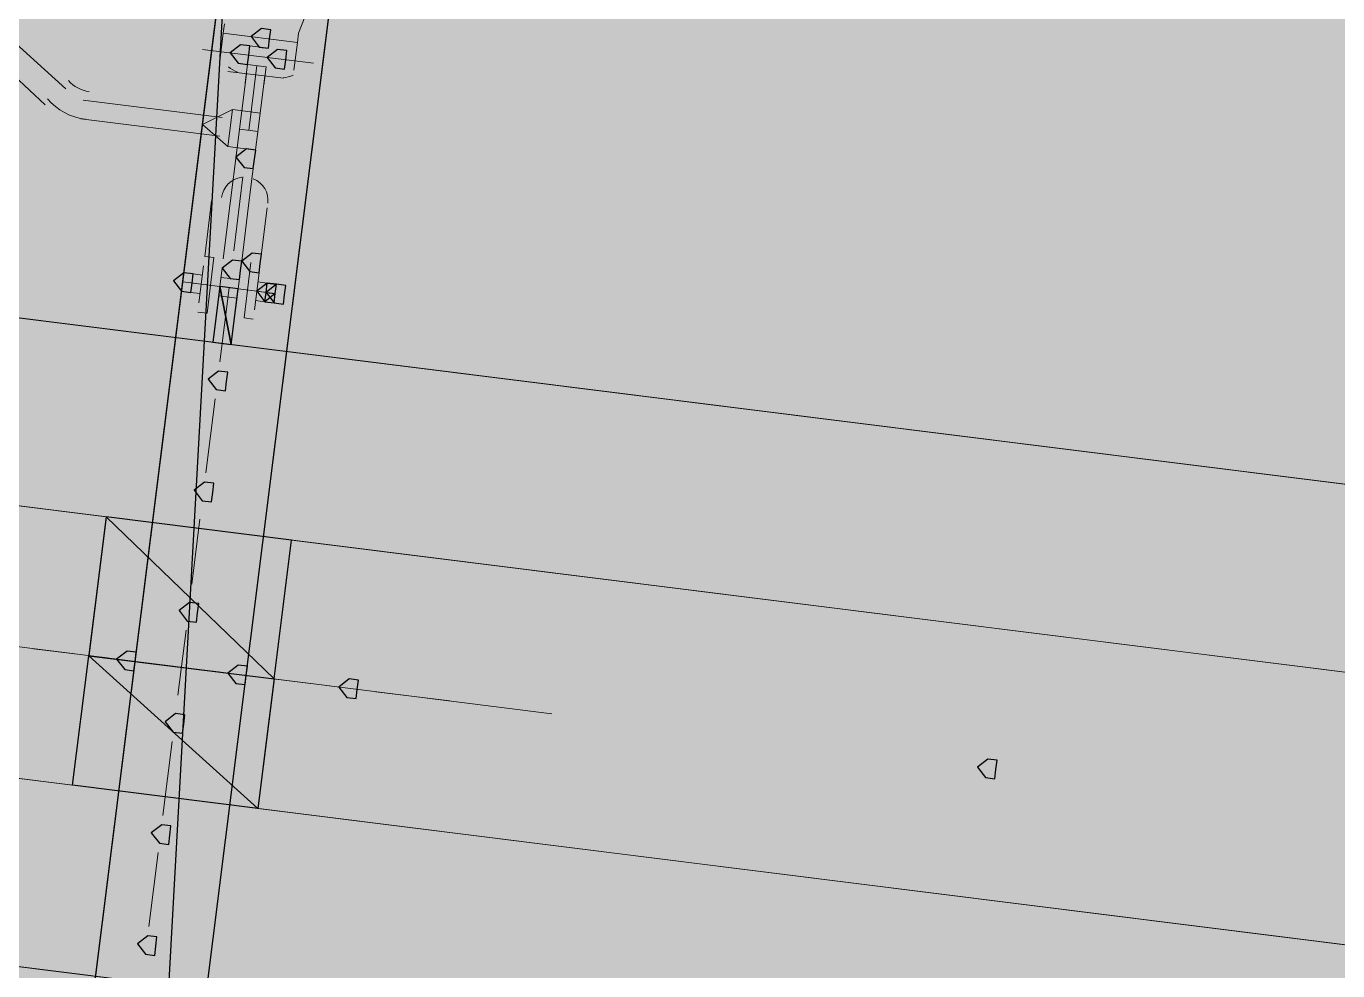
# Model space of a CAD drawing. Header units: metres. Extents: x -4 to 509425, y 7549 to 4732445.
# Drawn here: x 475986.421 to 475987.612, y 4719781.632 to 4719782.489 of the extents above; entities that cross this region are included whole.
import ezdxf

# ---------------------------------------------------------------- set-up
doc = ezdxf.new("R2010")
doc.units = ezdxf.units.M
doc.header["$LTSCALE"] = 0.01
doc.header["$MEASUREMENT"] = 0
doc.layers.get('0').update_dxf_attribs({"lineweight": 0})
doc.layers.add('_SUBESTACIÓN', color=1, linetype='Continuous')
doc.layers.add('SUBESTACION LA VID', color=253, linetype='Continuous')

# ---------------------------------------------------------------- blocks, each defined once
blk = doc.blocks.new('A$Cfff6051d')
at = {"layer": 'SUBESTACION LA VID', "transparency": 33554687}
h = blk.add_hatch(color=256, dxfattribs=at)
h.dxf.hatch_style = 2
h.paths.add_polyline_path([(475986.6421, 4719782.4774), (475986.6431, 4719782.4858), (475986.6347, 4719782.4869), (475986.6253, 4719782.4795), (475986.6326, 4719782.4701), (475986.641, 4719782.469)])
h = blk.add_hatch(color=256, dxfattribs=at)
h.dxf.hatch_style = 2
h.paths.add_polyline_path([(475986.6232, 4719782.4627), (475986.6242, 4719782.4711), (475986.6158, 4719782.4722), (475986.6064, 4719782.4648), (475986.6137, 4719782.4554), (475986.6221, 4719782.4543)])
h = blk.add_hatch(color=256, dxfattribs=at)
h.dxf.hatch_style = 2
h.paths.add_polyline_path([(475986.6232, 4719782.4627), (475986.6242, 4719782.4711), (475986.6158, 4719782.4722), (475986.6064, 4719782.4648), (475986.6137, 4719782.4554), (475986.6221, 4719782.4543)])
h = blk.add_hatch(color=256, dxfattribs=at)
h.dxf.hatch_style = 2
h.paths.add_polyline_path([(475986.6568, 4719782.4585), (475986.6578, 4719782.4669), (475986.6494, 4719782.468), (475986.64, 4719782.4606), (475986.6473, 4719782.4512), (475986.6557, 4719782.4501)])
h = blk.add_hatch(color=256, dxfattribs=at)
h.dxf.hatch_style = 2
h.paths.add_polyline_path([(475986.6568, 4719782.4585), (475986.6578, 4719782.4669), (475986.6494, 4719782.468), (475986.64, 4719782.4606), (475986.6473, 4719782.4512), (475986.6557, 4719782.4501)])
h = blk.add_hatch(color=256, dxfattribs=at)
h.dxf.hatch_style = 2
h.paths.add_polyline_path([(475986.6284, 4719782.3682), (475986.6295, 4719782.3766), (475986.6211, 4719782.3776), (475986.6116, 4719782.3703), (475986.6189, 4719782.3608), (475986.6273, 4719782.3598)])
h = blk.add_hatch(color=256, dxfattribs=at)
h.dxf.hatch_style = 2
h.paths.add_polyline_path([(475986.6336, 4719782.2737), (475986.6347, 4719782.2821), (475986.6263, 4719782.2831), (475986.6168, 4719782.2758), (475986.6242, 4719782.2663), (475986.6326, 4719782.2653)])
h = blk.add_hatch(color=256, dxfattribs=at)
h.dxf.hatch_style = 2
h.paths.add_polyline_path([(475986.6158, 4719782.2674), (475986.6168, 4719782.2758), (475986.6084, 4719782.2768), (475986.599, 4719782.2695), (475986.6063, 4719782.26), (475986.6147, 4719782.259)])
h = blk.add_hatch(color=256, dxfattribs=at)
h.dxf.hatch_style = 2
h.paths.add_polyline_path([(475986.5717, 4719782.2559), (475986.5727, 4719782.2643), (475986.5643, 4719782.2653), (475986.5549, 4719782.258), (475986.5622, 4719782.2485), (475986.5706, 4719782.2475)])
h = blk.add_hatch(color=256, dxfattribs=at)
h.dxf.hatch_style = 2
h.paths.add_polyline_path([(475986.6473, 4719782.2464), (475986.6483, 4719782.2548), (475986.6399, 4719782.2558), (475986.6305, 4719782.2485), (475986.6378, 4719782.239), (475986.6462, 4719782.238)])
h = blk.add_hatch(color=256, dxfattribs=at)
h.dxf.hatch_style = 2
h.paths.add_polyline_path([(475986.6557, 4719782.2453), (475986.6567, 4719782.2537), (475986.6483, 4719782.2548), (475986.6389, 4719782.2474), (475986.6462, 4719782.238), (475986.6546, 4719782.2369)])
h = blk.add_hatch(color=256, dxfattribs=at)
h.dxf.hatch_style = 2
h.paths.add_polyline_path([(475986.6031, 4719782.1666), (475986.6042, 4719782.175), (475986.5958, 4719782.176), (475986.5863, 4719782.1687), (475986.5937, 4719782.1592), (475986.6021, 4719782.1582)])
h = blk.add_hatch(color=256, dxfattribs=at)
h.dxf.hatch_style = 2
h.paths.add_polyline_path([(475986.5905, 4719782.0658), (475986.5915, 4719782.0742), (475986.5831, 4719782.0752), (475986.5737, 4719782.0679), (475986.581, 4719782.0584), (475986.5894, 4719782.0574)])
h = blk.add_hatch(color=256, dxfattribs=at)
h.dxf.hatch_style = 2
h.paths.add_polyline_path([(475986.5768, 4719781.9566), (475986.5778, 4719781.965), (475986.5694, 4719781.966), (475986.56, 4719781.9587), (475986.5673, 4719781.9492), (475986.5757, 4719781.9482)])
h = blk.add_hatch(color=256, dxfattribs=at)
h.dxf.hatch_style = 2
h.paths.add_polyline_path([(475986.5201, 4719781.9125), (475986.5211, 4719781.9209), (475986.5127, 4719781.922), (475986.5033, 4719781.9146), (475986.5106, 4719781.9052), (475986.519, 4719781.9041)])
h = blk.add_hatch(color=256, dxfattribs=at)
h.dxf.hatch_style = 2
h.paths.add_polyline_path([(475986.6209, 4719781.8999), (475986.6219, 4719781.9083), (475986.6135, 4719781.9093), (475986.6041, 4719781.902), (475986.6114, 4719781.8925), (475986.6198, 4719781.8915)])
h = blk.add_hatch(color=256, dxfattribs=at)
h.dxf.hatch_style = 2
h.paths.add_polyline_path([(475986.7217, 4719781.8872), (475986.7227, 4719781.8956), (475986.7143, 4719781.8967), (475986.7049, 4719781.8893), (475986.7122, 4719781.8799), (475986.7206, 4719781.8788)])
h = blk.add_hatch(color=256, dxfattribs=at)
h.dxf.hatch_style = 2
h.paths.add_polyline_path([(475986.5642, 4719781.8558), (475986.5652, 4719781.8642), (475986.5568, 4719781.8652), (475986.5474, 4719781.8579), (475986.5547, 4719781.8484), (475986.5631, 4719781.8474)])
h = blk.add_hatch(color=256, dxfattribs=at)
h.dxf.hatch_style = 2
h.paths.add_polyline_path([(475987.3013, 4719781.8146), (475987.3024, 4719781.823), (475987.294, 4719781.824), (475987.2845, 4719781.8167), (475987.2918, 4719781.8072), (475987.3003, 4719781.8062)])
h = blk.add_hatch(color=256, dxfattribs=at)
h.dxf.hatch_style = 2
h.paths.add_polyline_path([(475986.5515, 4719781.755), (475986.5526, 4719781.7634), (475986.5442, 4719781.7644), (475986.5347, 4719781.7571), (475986.5421, 4719781.7476), (475986.5505, 4719781.7466)])
h = blk.add_hatch(color=256, dxfattribs=at)
h.dxf.hatch_style = 2
h.paths.add_polyline_path([(475986.5389, 4719781.6542), (475986.5399, 4719781.6626), (475986.5315, 4719781.6636), (475986.5221, 4719781.6563), (475986.5294, 4719781.6468), (475986.5378, 4719781.6458)])
at = {"layer": 'SUBESTACION LA VID', "lineweight": 15}
for p, q in [((475993.1092, 4719781.3851), (475980.0971, 4719783.0164)), ((475992.9369, 4719781.236), (475980.2188, 4719782.8305)), ((475986.2809, 4719782.5909), (475986.4573, 4719782.4323)), ((475992.9064, 4719780.9924), (475980.1883, 4719782.5869)), ((475986.2704, 4719782.5752), (475986.4383, 4719782.4176)), ((475986.6033, 4719782.5761), (475986.4221, 4719781.1313)), ((475986.7041, 4719782.5635), (475986.5229, 4719781.1186)), ((475986.6001, 4719782.4827), (475986.5969, 4719782.4575)), ((475986.6011, 4719782.4911), (475986.6001, 4719782.4827)), ((475986.6673, 4719782.4742), (475986.6001, 4719782.4827)), ((475986.6683, 4719782.4826), (475986.6673, 4719782.4742)), ((475986.641, 4719782.469), (475986.6242, 4719782.4711)), ((475986.641, 4719782.469), (475986.6242, 4719782.4711)), ((475986.6673, 4719782.4742), (475986.6641, 4719782.449)), ((475986.682, 4719782.4553), (475986.5812, 4719782.468)), ((475986.682, 4719782.4553), (475986.5812, 4719782.468)), ((475986.6232, 4719782.4627), (475986.6232, 4719782.4627)), ((475986.6232, 4719782.4627), (475986.6232, 4719782.4627)), ((475986.64, 4719782.4606), (475986.64, 4719782.4606)), ((475986.64, 4719782.4606), (475986.64, 4719782.4606)), ((475986.6043, 4719782.448), (475986.6295, 4719782.4449)), ((475986.6053, 4719782.4564), (475986.6053, 4719782.4564)), ((475986.62, 4719782.4375), (475986.6221, 4719782.4543)), ((475986.6389, 4719782.4522), (475986.6221, 4719782.4543)), ((475986.6389, 4719782.4522), (475986.6221, 4719782.4543)), ((475986.6305, 4719782.4533), (475986.6232, 4719782.3944)), ((475986.6368, 4719782.4354), (475986.6389, 4719782.4522)), ((475986.6557, 4719782.4501), (475986.6557, 4719782.4501)), ((475993.0365, 4719780.8054), (475980.0244, 4719782.4368)), ((475986.6169, 4719782.4123), (475986.6211, 4719782.4459)), ((475986.6231, 4719782.3262), (475986.6379, 4719782.4438)), ((475986.6295, 4719782.4449), (475986.6295, 4719782.4449)), ((475986.6547, 4719782.4417), (475986.6295, 4719782.4449)), ((475986.599, 4719782.406), (475986.473, 4719782.4218)), ((475986.6126, 4719782.3787), (475986.6169, 4719782.4123)), ((475986.5969, 4719782.3892), (475986.4709, 4719782.405)), ((475986.6316, 4719782.3934), (475986.6148, 4719782.3955)), ((475986.6063, 4719782.3283), (475986.6126, 4719782.3787)), ((475986.6179, 4719782.3524), (475986.6095, 4719782.2852)), ((475986.5832, 4719782.28), (475986.5895, 4719782.3304)), ((475986.6063, 4719782.3283), (475986.6, 4719782.2779)), ((475986.6147, 4719782.3272), (475986.6147, 4719782.3272)), ((475986.6231, 4719782.3262), (475986.6168, 4719782.2758)), ((475986.6336, 4719782.2737), (475986.6399, 4719782.3241)), ((475986.5916, 4719782.279), (475986.5832, 4719782.28)), ((475986.5853, 4719782.2286), (475986.5916, 4719782.279)), ((475986.5906, 4719782.2706), (475986.5906, 4719782.2706)), ((475986.5916, 4719782.279), (475986.5916, 4719782.279)), ((475986.5947, 4719782.2359), (475986.599, 4719782.2695)), ((475986.6189, 4719782.2243), (475986.6252, 4719782.2747)), ((475986.6252, 4719782.2747), (475986.6252, 4719782.2747)), ((475986.6473, 4719782.2464), (475986.5633, 4719782.2569)), ((475986.5811, 4719782.2632), (475986.5727, 4719782.2643)), ((475986.6147, 4719782.259), (475986.5979, 4719782.2611)), ((475986.6115, 4719782.2338), (475986.6158, 4719782.2674)), ((475986.6242, 4719782.2663), (475986.6242, 4719782.2663)), ((475986.6242, 4719782.2663), (475986.6242, 4719782.2663)), ((475986.6399, 4719782.2558), (475986.6315, 4719782.2569)), ((475986.579, 4719782.2464), (475986.5706, 4719782.2475)), ((475986.5717, 4719782.2559), (475986.5717, 4719782.2559)), ((475986.6053, 4719782.2516), (475986.5968, 4719782.1844)), ((475986.6073, 4719782.2002), (475986.6137, 4719782.2506)), ((475986.6389, 4719782.2474), (475986.6389, 4719782.2474)), ((475986.5863, 4719782.237), (475986.5863, 4719782.237)), ((475986.5958, 4719782.2443), (475986.6126, 4719782.2422)), ((475986.6199, 4719782.2327), (475986.6199, 4719782.2327)), ((475986.6378, 4719782.239), (475986.6294, 4719782.2401)), ((475986.5853, 4719782.2286), (475986.5769, 4719782.2296)), ((475986.6189, 4719782.2243), (475986.6273, 4719782.2233)), ((475986.5926, 4719782.1508), (475986.5842, 4719782.0836)), ((475986.4633, 4719781.8002), (475986.4939, 4719782.0438)), ((475986.5789, 4719782.0416), (475986.5716, 4719781.9828)), ((475986.8981, 4719781.8651), (475985.638, 4719782.0231)), ((475986.6313, 4719781.7791), (475986.6619, 4719782.0227)), ((475986.5663, 4719781.9408), (475986.5589, 4719781.882)), ((475986.4949, 4719781.9157), (475986.4277, 4719781.9241)), ((475986.5957, 4719781.903), (475986.5285, 4719781.9114)), ((475986.6965, 4719781.8904), (475986.6377, 4719781.8978)), ((475986.8057, 4719781.8767), (475986.7385, 4719781.8851)), ((475986.5536, 4719781.84), (475986.5452, 4719781.7728)), ((475986.541, 4719781.7392), (475986.5326, 4719781.672))]:
    blk.add_line(p, q, dxfattribs=at)
at = {"layer": 'SUBESTACION LA VID', "lineweight": 0}
for p, q in [((475982.6172, 4719782.7004), (475986.5905, 4719782.2023)), ((475986.4939, 4719782.0438), (475983.8478, 4719782.3755)), ((475986.5905, 4719782.2023), (475990.5555, 4719781.7052)), ((475990.5807, 4719781.702), (475986.5905, 4719782.2023)), ((475983.8172, 4719782.1319), (475986.4633, 4719781.8002)), ((475986.4939, 4719782.0438), (475987.8211, 4719781.8774)), ((475986.4633, 4719781.8002), (475987.7906, 4719781.6338))]:
    blk.add_line(p, q, dxfattribs=at)
at = {"layer": 'SUBESTACION LA VID', "lineweight": 15}
for points in [[(475992.958, 4719781.404), (475990.5807, 4719781.702), (475990.587, 4719781.7525), (475990.5618, 4719781.7556), (475990.5555, 4719781.7052), (475986.6073, 4719782.2002), (475986.6137, 4719782.2506), (475986.5969, 4719782.2527), (475986.5905, 4719782.2023), (475982.6424, 4719782.6973), (475982.6487, 4719782.7477), (475982.6235, 4719782.7508), (475982.6172, 4719782.7004), (475980.2399, 4719782.9985)], [(475982.6969, 4719782.5198), (475983.8478, 4719782.3755), (475983.832, 4719782.2495), (475984, 4719782.2284), (475984.0158, 4719782.3544), (475985.175, 4719782.2091), (475985.1592, 4719782.0831), (475985.3272, 4719782.062), (475985.343, 4719782.1881), (475986.4939, 4719782.0438), (475986.4781, 4719781.9178), (475986.6461, 4719781.8967), (475986.6619, 4719782.0227), (475987.8211, 4719781.8774)], [(475992.8853, 4719780.8244), (475990.508, 4719781.1224), (475990.5017, 4719781.072), (475990.4765, 4719781.0752), (475990.4828, 4719781.1256), (475986.5347, 4719781.6206), (475986.5283, 4719781.5702), (475986.5115, 4719781.5723), (475986.5179, 4719781.6227), (475982.5697, 4719782.1177), (475982.5634, 4719782.0672), (475982.5382, 4719782.0704), (475982.5445, 4719782.1208), (475980.1672, 4719782.4189)], [(475982.6664, 4719782.2762), (475983.8172, 4719782.1319), (475983.832, 4719782.2495), (475984, 4719782.2284), (475983.9852, 4719782.1108), (475985.1445, 4719781.9655), (475985.1592, 4719782.0831), (475985.3272, 4719782.062), (475985.3125, 4719781.9444), (475986.4633, 4719781.8002), (475986.4781, 4719781.9178), (475986.6461, 4719781.8967), (475986.6313, 4719781.7791), (475987.7906, 4719781.6338)], [(475986.6033, 4719782.5761), (475986.7041, 4719782.5635), (475986.5229, 4719781.1186), (475986.4221, 4719781.1313), (475986.6033, 4719782.5761)], [(475986.6757, 4719782.5414), (475986.6831, 4719782.532), (475986.682, 4719782.5236), (475986.681, 4719782.5152), (475986.6683, 4719782.4826)], [(475986.6085, 4719782.4134), (475986.5812, 4719782.3997), (475986.6042, 4719782.3798), (475986.6295, 4719782.3766)], [(475986.6042, 4719782.3798), (475986.6085, 4719782.4134), (475986.6337, 4719782.4102)], [(475986.5822, 4719782.2716), (475986.5822, 4719782.2716), (475986.5779, 4719782.238)], [(475986.5801, 4719782.2548), (475986.5633, 4719782.2569), (475986.5801, 4719782.2548)], [(475986.6283, 4719782.2317), (475986.6283, 4719782.2317), (475986.6326, 4719782.2653)], [(475986.5905, 4719782.2023), (475986.5969, 4719782.2527), (475986.6137, 4719782.2506)], [(475986.6305, 4719782.2485), (475986.6389, 4719782.2474), (475986.6305, 4719782.2485)], [(475986.6389, 4719782.2474), (475986.6473, 4719782.2464), (475986.6389, 4719782.2474), (475986.6305, 4719782.2485)], [(475986.6483, 4719782.2548), (475986.6399, 4719782.2558), (475986.6389, 4719782.2474), (475986.6378, 4719782.239), (475986.6462, 4719782.238), (475986.6473, 4719782.2464), (475986.6483, 4719782.2548)]]:
    blk.add_lwpolyline(points, dxfattribs=at)
at = {"layer": 'SUBESTACION LA VID', "lineweight": 0}
for points in [[(475980.2399, 4719782.9985), (475990.5807, 4719781.702), (475982.6172, 4719782.7004)], [(475980.1672, 4719782.4189), (475990.508, 4719781.1224), (475982.5445, 4719782.1208)], [(475990.508, 4719781.1224), (475986.5347, 4719781.6206), (475982.5445, 4719782.1208), (475986.5179, 4719781.6227)], [(475985.1445, 4719781.9655), (475986.4633, 4719781.8002), (475983.9852, 4719782.1108)]]:
    blk.add_lwpolyline(points, dxfattribs=at)
at = {"layer": 'SUBESTACION LA VID'}
for points in [[(475986.6421, 4719782.4774), (475986.6431, 4719782.4858), (475986.6347, 4719782.4869), (475986.6253, 4719782.4795), (475986.6326, 4719782.4701), (475986.641, 4719782.469)], [(475986.6232, 4719782.4627), (475986.6242, 4719782.4711), (475986.6158, 4719782.4722), (475986.6064, 4719782.4648), (475986.6137, 4719782.4554), (475986.6221, 4719782.4543)], [(475986.6232, 4719782.4627), (475986.6242, 4719782.4711), (475986.6158, 4719782.4722), (475986.6064, 4719782.4648), (475986.6137, 4719782.4554), (475986.6221, 4719782.4543)], [(475986.6568, 4719782.4585), (475986.6578, 4719782.4669), (475986.6494, 4719782.468), (475986.64, 4719782.4606), (475986.6473, 4719782.4512), (475986.6557, 4719782.4501)], [(475986.6568, 4719782.4585), (475986.6578, 4719782.4669), (475986.6494, 4719782.468), (475986.64, 4719782.4606), (475986.6473, 4719782.4512), (475986.6557, 4719782.4501)], [(475986.6284, 4719782.3682), (475986.6295, 4719782.3766), (475986.6211, 4719782.3776), (475986.6116, 4719782.3703), (475986.6189, 4719782.3608), (475986.6273, 4719782.3598)], [(475986.6336, 4719782.2737), (475986.6347, 4719782.2821), (475986.6263, 4719782.2831), (475986.6168, 4719782.2758), (475986.6242, 4719782.2663), (475986.6326, 4719782.2653)], [(475986.6158, 4719782.2674), (475986.6168, 4719782.2758), (475986.6084, 4719782.2768), (475986.599, 4719782.2695), (475986.6063, 4719782.26), (475986.6147, 4719782.259)], [(475986.5717, 4719782.2559), (475986.5727, 4719782.2643), (475986.5643, 4719782.2653), (475986.5549, 4719782.258), (475986.5622, 4719782.2485), (475986.5706, 4719782.2475)], [(475986.5905, 4719782.2023), (475986.6073, 4719782.2002), (475986.5969, 4719782.2527)], [(475986.6073, 4719782.2002), (475986.6137, 4719782.2506), (475986.5969, 4719782.2527)], [(475986.6473, 4719782.2464), (475986.6483, 4719782.2548), (475986.6399, 4719782.2558), (475986.6305, 4719782.2485), (475986.6378, 4719782.239), (475986.6462, 4719782.238)], [(475986.6557, 4719782.2453), (475986.6567, 4719782.2537), (475986.6483, 4719782.2548), (475986.6389, 4719782.2474), (475986.6462, 4719782.238), (475986.6546, 4719782.2369)], [(475986.6031, 4719782.1666), (475986.6042, 4719782.175), (475986.5958, 4719782.176), (475986.5863, 4719782.1687), (475986.5937, 4719782.1592), (475986.6021, 4719782.1582)], [(475986.5905, 4719782.0658), (475986.5915, 4719782.0742), (475986.5831, 4719782.0752), (475986.5737, 4719782.0679), (475986.581, 4719782.0584), (475986.5894, 4719782.0574)], [(475986.4781, 4719781.9178), (475986.6461, 4719781.8967), (475986.4939, 4719782.0438)], [(475986.6461, 4719781.8967), (475986.6619, 4719782.0227), (475986.4939, 4719782.0438)], [(475986.5768, 4719781.9566), (475986.5778, 4719781.965), (475986.5694, 4719781.966), (475986.56, 4719781.9587), (475986.5673, 4719781.9492), (475986.5757, 4719781.9482)], [(475986.4633, 4719781.8002), (475986.4781, 4719781.9178), (475986.6313, 4719781.7791)], [(475986.6313, 4719781.7791), (475986.4781, 4719781.9178), (475986.6461, 4719781.8967)], [(475986.5201, 4719781.9125), (475986.5211, 4719781.9209), (475986.5127, 4719781.922), (475986.5033, 4719781.9146), (475986.5106, 4719781.9052), (475986.519, 4719781.9041)], [(475986.6209, 4719781.8999), (475986.6219, 4719781.9083), (475986.6135, 4719781.9093), (475986.6041, 4719781.902), (475986.6114, 4719781.8925), (475986.6198, 4719781.8915)], [(475986.7217, 4719781.8872), (475986.7227, 4719781.8956), (475986.7143, 4719781.8967), (475986.7049, 4719781.8893), (475986.7122, 4719781.8799), (475986.7206, 4719781.8788)], [(475986.5642, 4719781.8558), (475986.5652, 4719781.8642), (475986.5568, 4719781.8652), (475986.5474, 4719781.8579), (475986.5547, 4719781.8484), (475986.5631, 4719781.8474)], [(475987.3013, 4719781.8146), (475987.3024, 4719781.823), (475987.294, 4719781.824), (475987.2845, 4719781.8167), (475987.2918, 4719781.8072), (475987.3003, 4719781.8062)], [(475986.5515, 4719781.755), (475986.5526, 4719781.7634), (475986.5442, 4719781.7644), (475986.5347, 4719781.7571), (475986.5421, 4719781.7476), (475986.5505, 4719781.7466)], [(475986.5389, 4719781.6542), (475986.5399, 4719781.6626), (475986.5315, 4719781.6636), (475986.5221, 4719781.6563), (475986.5294, 4719781.6468), (475986.5378, 4719781.6458)]]:
    blk.add_lwpolyline(points, close=True, dxfattribs=at)
at = {"layer": 'SUBESTACION LA VID', "lineweight": 0}
for points in [[(475986.6421, 4719782.4774), (475986.6431, 4719782.4858), (475986.6347, 4719782.4869), (475986.6253, 4719782.4795), (475986.6326, 4719782.4701), (475986.641, 4719782.469)], [(475986.6232, 4719782.4627), (475986.6242, 4719782.4711), (475986.6158, 4719782.4722), (475986.6064, 4719782.4648), (475986.6137, 4719782.4554), (475986.6221, 4719782.4543)], [(475986.6232, 4719782.4627), (475986.6242, 4719782.4711), (475986.6158, 4719782.4722), (475986.6064, 4719782.4648), (475986.6137, 4719782.4554), (475986.6221, 4719782.4543)], [(475986.6568, 4719782.4585), (475986.6578, 4719782.4669), (475986.6494, 4719782.468), (475986.64, 4719782.4606), (475986.6473, 4719782.4512), (475986.6557, 4719782.4501)], [(475986.6568, 4719782.4585), (475986.6578, 4719782.4669), (475986.6494, 4719782.468), (475986.64, 4719782.4606), (475986.6473, 4719782.4512), (475986.6557, 4719782.4501)], [(475986.6284, 4719782.3682), (475986.6295, 4719782.3766), (475986.6211, 4719782.3776), (475986.6116, 4719782.3703), (475986.6189, 4719782.3608), (475986.6273, 4719782.3598)], [(475986.6336, 4719782.2737), (475986.6347, 4719782.2821), (475986.6263, 4719782.2831), (475986.6168, 4719782.2758), (475986.6242, 4719782.2663), (475986.6326, 4719782.2653)], [(475986.6158, 4719782.2674), (475986.6168, 4719782.2758), (475986.6084, 4719782.2768), (475986.599, 4719782.2695), (475986.6063, 4719782.26), (475986.6147, 4719782.259)], [(475986.5717, 4719782.2559), (475986.5727, 4719782.2643), (475986.5643, 4719782.2653), (475986.5549, 4719782.258), (475986.5622, 4719782.2485), (475986.5706, 4719782.2475)], [(475986.5905, 4719782.2023), (475986.6073, 4719782.2002), (475986.5969, 4719782.2527)], [(475986.6073, 4719782.2002), (475986.6137, 4719782.2506), (475986.5969, 4719782.2527)], [(475986.6473, 4719782.2464), (475986.6483, 4719782.2548), (475986.6399, 4719782.2558), (475986.6305, 4719782.2485), (475986.6378, 4719782.239), (475986.6462, 4719782.238)], [(475986.6557, 4719782.2453), (475986.6567, 4719782.2537), (475986.6483, 4719782.2548), (475986.6389, 4719782.2474), (475986.6462, 4719782.238), (475986.6546, 4719782.2369)], [(475986.6031, 4719782.1666), (475986.6042, 4719782.175), (475986.5958, 4719782.176), (475986.5863, 4719782.1687), (475986.5937, 4719782.1592), (475986.6021, 4719782.1582)], [(475986.5905, 4719782.0658), (475986.5915, 4719782.0742), (475986.5831, 4719782.0752), (475986.5737, 4719782.0679), (475986.581, 4719782.0584), (475986.5894, 4719782.0574)], [(475986.4781, 4719781.9178), (475986.6461, 4719781.8967), (475986.4939, 4719782.0438)], [(475986.6461, 4719781.8967), (475986.6619, 4719782.0227), (475986.4939, 4719782.0438)], [(475986.5768, 4719781.9566), (475986.5778, 4719781.965), (475986.5694, 4719781.966), (475986.56, 4719781.9587), (475986.5673, 4719781.9492), (475986.5757, 4719781.9482)], [(475986.4633, 4719781.8002), (475986.4781, 4719781.9178), (475986.6313, 4719781.7791)], [(475986.6313, 4719781.7791), (475986.4781, 4719781.9178), (475986.6461, 4719781.8967)], [(475986.5201, 4719781.9125), (475986.5211, 4719781.9209), (475986.5127, 4719781.922), (475986.5033, 4719781.9146), (475986.5106, 4719781.9052), (475986.519, 4719781.9041)], [(475986.6209, 4719781.8999), (475986.6219, 4719781.9083), (475986.6135, 4719781.9093), (475986.6041, 4719781.902), (475986.6114, 4719781.8925), (475986.6198, 4719781.8915)], [(475986.7217, 4719781.8872), (475986.7227, 4719781.8956), (475986.7143, 4719781.8967), (475986.7049, 4719781.8893), (475986.7122, 4719781.8799), (475986.7206, 4719781.8788)], [(475986.5642, 4719781.8558), (475986.5652, 4719781.8642), (475986.5568, 4719781.8652), (475986.5474, 4719781.8579), (475986.5547, 4719781.8484), (475986.5631, 4719781.8474)], [(475987.3013, 4719781.8146), (475987.3024, 4719781.823), (475987.294, 4719781.824), (475987.2845, 4719781.8167), (475987.2918, 4719781.8072), (475987.3003, 4719781.8062)], [(475986.5515, 4719781.755), (475986.5526, 4719781.7634), (475986.5442, 4719781.7644), (475986.5347, 4719781.7571), (475986.5421, 4719781.7476), (475986.5505, 4719781.7466)], [(475986.5389, 4719781.6542), (475986.5399, 4719781.6626), (475986.5315, 4719781.6636), (475986.5221, 4719781.6563), (475986.5294, 4719781.6468), (475986.5378, 4719781.6458)]]:
    blk.add_lwpolyline(points, close=True, dxfattribs=at)
at = {"layer": 'SUBESTACION LA VID'}
for points in [[(475986.4221, 4719781.1313), (475986.4221, 4719781.1313), (475986.5229, 4719781.1186), (475986.5229, 4719781.1186), (475986.5229, 4719781.1186), (475986.6033, 4719782.5761), (475986.6033, 4719782.5761), (475986.6033, 4719782.5761), (475986.4221, 4719781.1313), (475986.4221, 4719781.1313)], [(475986.5229, 4719781.1186), (475986.5229, 4719781.1186), (475986.6033, 4719782.5761), (475986.6033, 4719782.5761), (475986.6033, 4719782.5761), (475986.7041, 4719782.5635), (475986.7041, 4719782.5635), (475986.7041, 4719782.5635), (475986.5229, 4719781.1186), (475986.5229, 4719781.1186)], [(475986.6389, 4719782.2474), (475986.6389, 4719782.2474), (475986.6378, 4719782.239), (475986.6378, 4719782.239), (475986.6378, 4719782.239), (475986.6473, 4719782.2464), (475986.6473, 4719782.2464), (475986.6473, 4719782.2464), (475986.6389, 4719782.2474), (475986.6389, 4719782.2474)], [(475986.6378, 4719782.239), (475986.6378, 4719782.239), (475986.6473, 4719782.2464), (475986.6473, 4719782.2464), (475986.6473, 4719782.2464), (475986.6462, 4719782.238), (475986.6462, 4719782.238), (475986.6462, 4719782.238), (475986.6378, 4719782.239), (475986.6378, 4719782.239)], [(475986.6399, 4719782.2558), (475986.6399, 4719782.2558), (475986.6389, 4719782.2474), (475986.6389, 4719782.2474), (475986.6389, 4719782.2474), (475986.6483, 4719782.2548), (475986.6483, 4719782.2548), (475986.6483, 4719782.2548), (475986.6399, 4719782.2558), (475986.6399, 4719782.2558)], [(475986.6389, 4719782.2474), (475986.6389, 4719782.2474), (475986.6483, 4719782.2548), (475986.6483, 4719782.2548), (475986.6483, 4719782.2548), (475986.6473, 4719782.2464), (475986.6473, 4719782.2464), (475986.6473, 4719782.2464), (475986.6389, 4719782.2474), (475986.6389, 4719782.2474)]]:
    blk.add_open_spline(points, degree=3, knots=[0, 0, 0, 0, 1, 1, 1, 2, 2, 2, 3, 3, 3, 3], dxfattribs=at)
at = {"layer": 'SUBESTACION LA VID', "lineweight": 0}
for points in [[(475986.4221, 4719781.1313), (475986.4221, 4719781.1313), (475986.5229, 4719781.1186), (475986.5229, 4719781.1186), (475986.5229, 4719781.1186), (475986.6033, 4719782.5761), (475986.6033, 4719782.5761), (475986.6033, 4719782.5761), (475986.4221, 4719781.1313), (475986.4221, 4719781.1313)], [(475986.5229, 4719781.1186), (475986.5229, 4719781.1186), (475986.6033, 4719782.5761), (475986.6033, 4719782.5761), (475986.6033, 4719782.5761), (475986.7041, 4719782.5635), (475986.7041, 4719782.5635), (475986.7041, 4719782.5635), (475986.5229, 4719781.1186), (475986.5229, 4719781.1186)], [(475986.6389, 4719782.2474), (475986.6389, 4719782.2474), (475986.6378, 4719782.239), (475986.6378, 4719782.239), (475986.6378, 4719782.239), (475986.6473, 4719782.2464), (475986.6473, 4719782.2464), (475986.6473, 4719782.2464), (475986.6389, 4719782.2474), (475986.6389, 4719782.2474)], [(475986.6378, 4719782.239), (475986.6378, 4719782.239), (475986.6473, 4719782.2464), (475986.6473, 4719782.2464), (475986.6473, 4719782.2464), (475986.6462, 4719782.238), (475986.6462, 4719782.238), (475986.6462, 4719782.238), (475986.6378, 4719782.239), (475986.6378, 4719782.239)], [(475986.6399, 4719782.2558), (475986.6399, 4719782.2558), (475986.6389, 4719782.2474), (475986.6389, 4719782.2474), (475986.6389, 4719782.2474), (475986.6483, 4719782.2548), (475986.6483, 4719782.2548), (475986.6483, 4719782.2548), (475986.6399, 4719782.2558), (475986.6399, 4719782.2558)], [(475986.6389, 4719782.2474), (475986.6389, 4719782.2474), (475986.6483, 4719782.2548), (475986.6483, 4719782.2548), (475986.6483, 4719782.2548), (475986.6473, 4719782.2464), (475986.6473, 4719782.2464), (475986.6473, 4719782.2464), (475986.6389, 4719782.2474), (475986.6389, 4719782.2474)]]:
    blk.add_open_spline(points, degree=3, knots=[0, 0, 0, 0, 1, 1, 1, 2, 2, 2, 3, 3, 3, 3], dxfattribs=at)
at = {"layer": 'SUBESTACION LA VID', "lineweight": 15}
for points in [[(475986.6049, 4719782.4521), (475986.6072, 4719782.4499), (475986.61, 4719782.4483), (475986.613, 4719782.4473)], [(475986.4596, 4719782.4397), (475986.4644, 4719782.4341), (475986.471, 4719782.4306), (475986.4782, 4719782.4297)], [(475986.6544, 4719782.4421), (475986.6575, 4719782.4423), (475986.6606, 4719782.4432), (475986.6634, 4719782.4447)], [(475986.4404, 4719782.423), (475986.4493, 4719782.4128), (475986.4616, 4719782.4062), (475986.4751, 4719782.4045)], [(475986.6168, 4719782.3519), (475986.6072, 4719782.3507), (475986.5997, 4719782.3432), (475986.5985, 4719782.3336)], [(475986.6405, 4719782.3283), (475986.6417, 4719782.3379), (475986.6362, 4719782.3471), (475986.6272, 4719782.3506)]]:
    blk.add_open_spline(points, degree=3, dxfattribs=at)

msp = doc.modelspace()

# ---------------------------------------------------------------- hatches: boundary and pattern name
at = {"layer": '_SUBESTACIÓN', "transparency": 33554559}
h = msp.add_hatch(color=1, dxfattribs=at)
h.dxf.hatch_style = 1
h.paths.add_polyline_path([(475968.6399, 4719805.825), (476089.9386, 4719790.615), (476078.1686, 4719696.74), (475956.8686, 4719711.9502)])

# ---------------------------------------------------------------- block references
at = {"linetype": 'Continuous'}
msp.add_blockref('A$Cfff6051d', (0, 0), dxfattribs=at)

doc.saveas('drawing.dxf')
